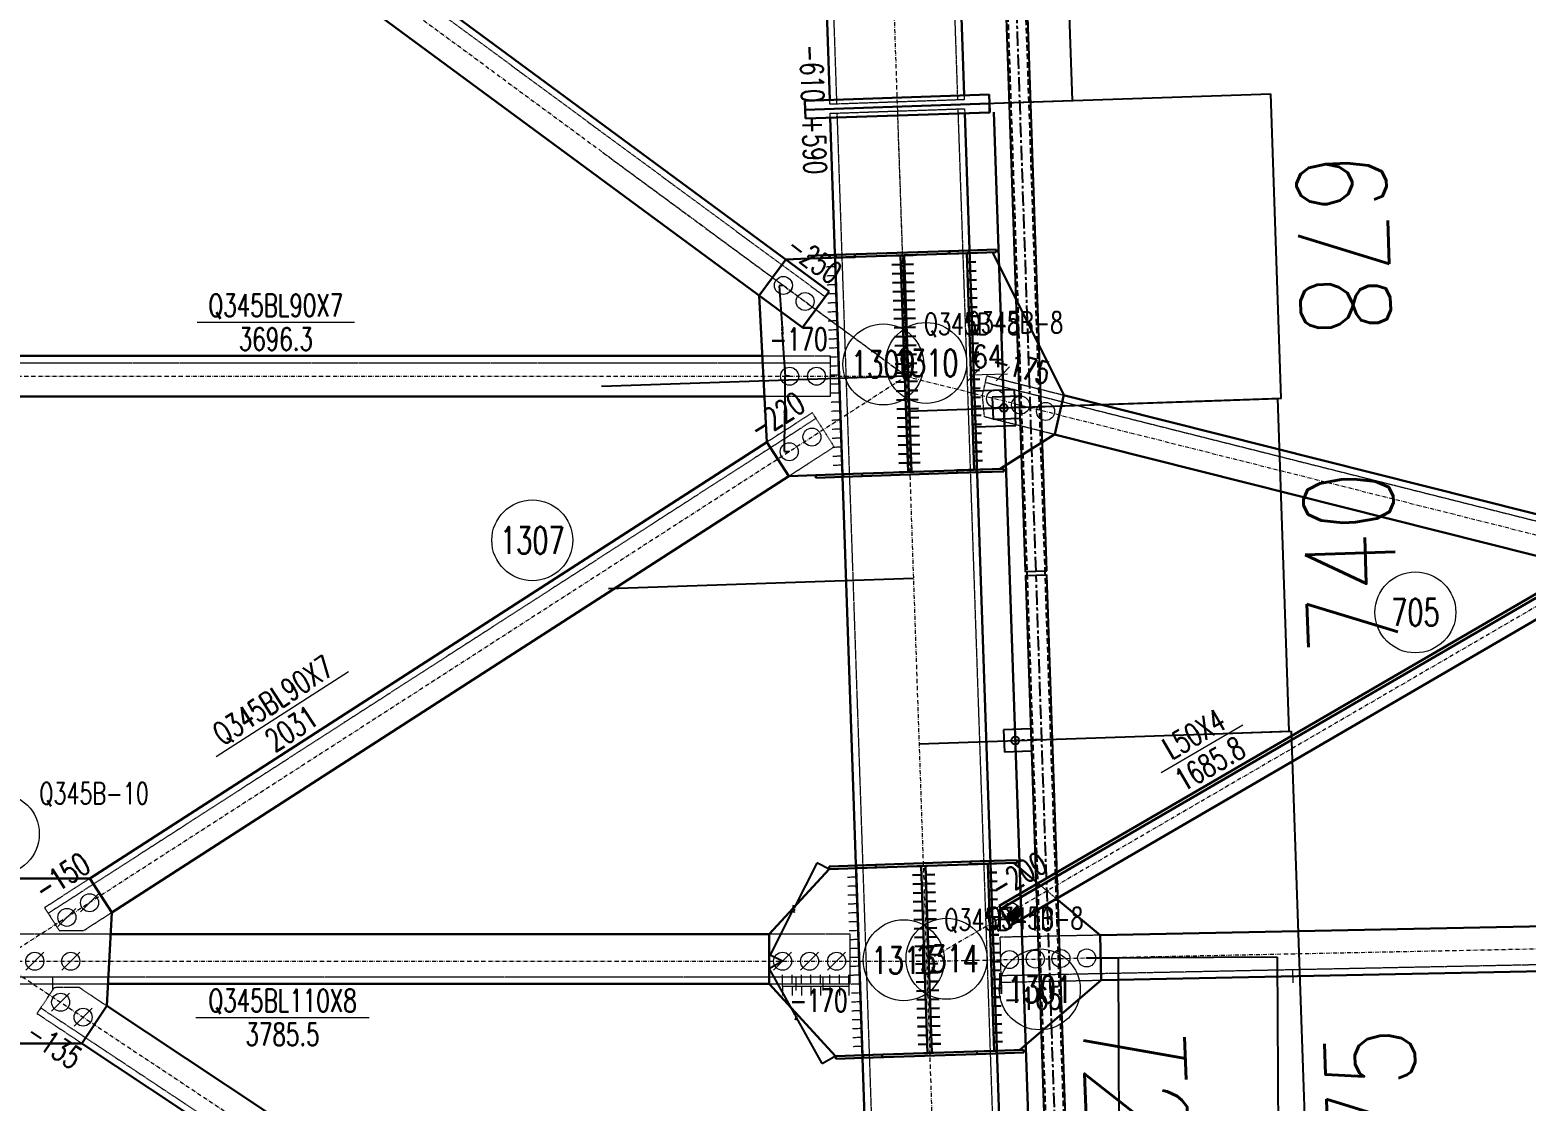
# Model space of a CAD drawing. Extents: x 200306 to 244369, y -126880 to -87343.
# Drawn here: x 229760 to 233086, y -98875 to -96493 of the extents above; entities that cross this region are included whole.
import ezdxf
from ezdxf.enums import TextEntityAlignment as Align

# ---------------------------------------------------------------- set-up
doc = ezdxf.new("R2010")
doc.units = 0
doc.header["$MEASUREMENT"] = 0
for name, pattern in [('CENTER', [50.8, 31.75, -6.35, 6.35, -6.35]), ('Dash', [2.75, 2, -0.75]), ('DashDot', [15.6, 9, -3, 0.6, -3]), ('DASHED', [19.05, 12.7, -6.35])]:
    doc.linetypes.add(name, pattern=pattern)
doc.layers.get('0').update_dxf_attribs({"linetype": 'CONTINUOUS', "lineweight": 25})
doc.layers.get('Defpoints').update_dxf_attribs({"linetype": 'CONTINUOUS'})
doc.styles.add('DimFont', font='simplex.shx', dxfattribs={"width": 0.8, "bigfont": 'gbhzfs.shx'})
doc.styles.add('HZ', font='txt.shx', dxfattribs={"width": 0.7, "oblique": 12, "bigfont": 'hztxt.shx'})
doc.styles.get("Standard").update_dxf_attribs({"font": 'simplex.shx', "width": 0.7, "height": 3, "bigfont": 'gbhzfs.shx'})
doc.dimstyles.new('DHDxfDimStyleOpen30', dxfattribs={"dimtxt": 2.5, "dimasz": 2.5, "dimexe": 1.25, "dimexo": 0.625, "dimtad": 2, "dimtxsty": 'DimFont', "dimblk": 'OPEN30', "dimblk1": 'OPEN30', "dimblk2": 'OPEN30', "dimcen": 2.5, "dimadec": 0, "dimazin": 0, "dimtfac": 1, "dimtmove": 0, "dimatfit": 3, "dimldrblk": 'OPEN30', "dimfxl": 0, "dimarcsym": 0})
doc.dimstyles.new('ISO-25$0', dxfattribs={"dimtxt": 2, "dimasz": 1.5, "dimexe": 1.25, "dimexo": 0.625, "dimtad": 1, "dimdsep": 46, "dimtxsty": 'Standard', "dimcen": 2.5, "dimclrd": 150, "dimclre": 2, "dimclrt": 6, "dimadec": 0, "dimazin": 0, "dimtfac": 1, "dimtmove": 0, "dimatfit": 0, "dimfxl": 0, "dimarcsym": 0})

# ---------------------------------------------------------------- blocks, each defined once
blk = doc.blocks.new('M20X45S')
at = {"color": 3, "linetype": 'Continuous', "lineweight": 13}
blk.add_circle((0, 0), 1, dxfattribs=at)
blk = doc.blocks.new('M20X55S')
at = {"color": 3, "linetype": 'Continuous', "lineweight": 13}
blk.add_line((-1, -1), (1, 1), dxfattribs=at)
blk.add_circle((0, 0), 1, dxfattribs=at)
blk = doc.blocks.new('M16X40S')
at = {"color": 3, "linetype": 'Continuous', "lineweight": 13}
blk.add_line((-0.707, -0.707), (0.707, 0.707), dxfattribs=at)
blk.add_circle((0, 0), 1, dxfattribs=at)
for radius in [0.9, 0.8, 0.7, 0.6, 0.5, 0.4, 0.3, 0.2, 0.1]:
    blk.add_arc((0, 0), radius, 225, 45, dxfattribs=at)
blk = doc.blocks.new('T6355 [365-1875-1875-1875-365]')
at = {"color": 4, "linetype": 'DASHED'}
for p, q in [((0, 0), (0, -6365)), ((41, -6365), (41, 0))]:
    blk.add_line(p, q, dxfattribs=at)
at = {"color": 1, "linetype": 'CENTER'}
for p, q in [((20.5, -6360), (20.5, -5)), ((20.5, -5995), (-38.5, -5995))]:
    blk.add_line(p, q, dxfattribs=at)
at = {"color": 4}
for p, q in [((-3.5, -5970), (-63.5, -5970)), ((-63.5, -5970), (-63.5, -6020)), ((-3.5, -6020), (-63.5, -6020))]:
    blk.add_line(p, q, dxfattribs=at)
blk.add_lwpolyline([(44.5, -6360), (44.5, -5), (-3.5, -5), (-3.5, -6360)], close=True, dxfattribs=at)
blk.add_circle((-38.5, -5995), 8.75, dxfattribs=at)
blk = doc.blocks.new('*D156')
at = {"color": 2, "linetype": 'Continuous', "lineweight": -2}
for p, q in [((231837.7, -96658.5), (232519.1, -96635.1)), ((231860.9, -97335.6), (232542.3, -97312.3))]:
    blk.add_line(p, q, dxfattribs=at)
at = {"color": 150, "linetype": 'Continuous', "lineweight": -2}
blk.add_line((232542.1, -97312.1), (232518.9, -96635.3), dxfattribs=at)
at = {"color": 150, "linetype": 'Continuous'}
for points in [[(232518.9, -96635.3), (232518.9, -96635.3), (232518.9, -96635.1)], [(232542.1, -97312.1), (232542.1, -97312.1), (232542.1, -97312.3)]]:
    blk.add_solid(points, dxfattribs=at)
at = {"layer": 'Defpoints', "color": 0, "linetype": 'Continuous'}
for p in [(232518.9, -96635.1), (231837.6, -96658.5), (231860.8, -97335.6)]:
    blk.add_point(p, dxfattribs=at)
at = {"color": 6, "linetype": 'Continuous', "insert": (232680.4, -96968.5), "char_height": 200, "attachment_point": 5, "rotation": 271.9641, "style": 'DimFont'}
blk.add_mtext('\\A1;678', dxfattribs=at)
blk = doc.blocks.new('_OBLIQUE')
at = {"color": 0, "linetype": 'ByBlock', "lineweight": -2}
blk.add_line((-0.5, -0.5), (0.5, 0.5), dxfattribs=at)
blk = doc.blocks.new('*D158')
at = {"color": 0, "linetype": 'Continuous', "lineweight": -2}
for p, q in [((231860.2, -97315.7), (231858.1, -97239.9)), ((231924.7, -97313.8), (231922.5, -97238.1))]:
    blk.add_line(p, q, dxfattribs=at)
at = {"color": 0, "linetype": 'Continuous', "lineweight": 0}
blk.add_line((231848.6, -97260.2), (231933.1, -97257.8), dxfattribs=at)
at = {"layer": 'Defpoints', "color": 0, "linetype": 'Continuous'}
for p in [(231923.1, -97258), (231860.8, -97335.6), (231925.3, -97333.8)]:
    blk.add_point(p, dxfattribs=at)
at = {"color": 0, "linetype": 'Continuous', "lineweight": 0, "xscale": 30, "yscale": 30, "zscale": 30}
for p, rotation in [((231858.6, -97259.9), 181.6596278034446), ((231923.1, -97258), 1.659627803444577)]:
    blk.add_blockref('_OBLIQUE', p, dxfattribs=dict(at, rotation=rotation))
at = {"color": 6, "linetype": 'Continuous', "insert": (231889.7, -97219), "char_height": 50, "attachment_point": 5, "rotation": 1.6596, "style": 'DimFont'}
blk.add_mtext('64', dxfattribs=at)
blk = doc.blocks.new('_OPEN30')
at = {"color": 0, "linetype": 'ByBlock', "lineweight": -2}
for p, q in [((-1, 0.27), (0, 0)), ((0, 0), (-1, -0.27)), ((0, 0), (-1, 0))]:
    blk.add_line(p, q, dxfattribs=at)
blk = doc.blocks.new('*D162')
at = {"color": 2, "linetype": 'Continuous', "lineweight": -2}
for p, q in [((231796.6, -95461.7), (232036.4, -95453.5)), ((231837.7, -96658.5), (232077.5, -96650.2))]:
    blk.add_line(p, q, dxfattribs=at)
at = {"color": 150, "linetype": 'Continuous', "lineweight": -2}
blk.add_line((232036.3, -95453.7), (232077.3, -96650.1), dxfattribs=at)
at = {"color": 150, "linetype": 'Continuous'}
for points in [[(232036.3, -95453.7), (232036.2, -95453.7), (232036.2, -95453.5)], [(232077.3, -96650.1), (232077.3, -96650.1), (232077.3, -96650.2)]]:
    blk.add_solid(points, dxfattribs=at)
at = {"layer": 'Defpoints', "color": 0, "linetype": 'Continuous'}
for p in [(231796.6, -95461.7), (231837.6, -96658.5), (232077.3, -96650.2)]:
    blk.add_point(p, dxfattribs=at)
at = {"color": 6, "linetype": 'Continuous', "insert": (232091.7, -96050.7), "char_height": 50, "attachment_point": 5, "rotation": 271.9641, "style": 'DimFont'}
blk.add_mtext('\\A1;1197', dxfattribs=at)
blk = doc.blocks.new('T2605 [365-1875-365]')
at = {"color": 2, "linetype": 'DASHED'}
for p, q in [((0, 0), (0, -2615)), ((41, -2615), (41, 0))]:
    blk.add_line(p, q, dxfattribs=at)
at = {"color": 1, "linetype": 'CENTER'}
blk.add_line((20.5, -2610), (20.5, -5), dxfattribs=at)
at = {"color": 2}
for p, q in [((-3.5, -345), (-63.5, -345)), ((-63.5, -345), (-63.5, -395)), ((-3.5, -395), (-63.5, -395)), ((-3.5, -2220), (-63.5, -2220)), ((-63.5, -2220), (-63.5, -2270)), ((-3.5, -2270), (-63.5, -2270))]:
    blk.add_line(p, q, dxfattribs=at)
at = {"color": 2, "linetype": 'CENTER'}
for p, q in [((20.5, -370), (-38.5, -370)), ((20.5, -2245), (-38.5, -2245))]:
    blk.add_line(p, q, dxfattribs=at)
at = {"color": 2}
blk.add_lwpolyline([(44.5, -2610), (44.5, -5), (-3.5, -5), (-3.5, -2610)], close=True, dxfattribs=at)
for centre in [(-38.5, -370), (-38.5, -2245)]:
    blk.add_circle(centre, 8.75, dxfattribs=at)
at = {"color": 2, "style": 'HZ', "oblique": 12, "width": 0.7}
blk.add_text('T2605', height=225, rotation=270, dxfattribs=at).set_placement((90.3, -987.5))
blk = doc.blocks.new('*D176')
at = {"color": 2, "linetype": 'Continuous', "lineweight": -2}
for p, q in [((231435, -97061.5), (231425.7, -97062.1)), ((231448.7, -97263.2), (231439.4, -97263.9))]:
    blk.add_line(p, q, dxfattribs=at)
at = {"color": 150, "linetype": 'Continuous', "lineweight": -2}
for p, q in [((231425.9, -97062.3), (231432.3, -97156)), ((231439.6, -97263.7), (231433.2, -97170))]:
    blk.add_line(p, q, dxfattribs=at)
at = {"color": 150, "linetype": 'Continuous'}
for points in [[(231426, -97062.3), (231425.9, -97062.3), (231425.9, -97062.1)], [(231439.6, -97263.7), (231439.6, -97263.7), (231439.6, -97263.9)]]:
    blk.add_solid(points, dxfattribs=at)
at = {"layer": 'Defpoints', "color": 0, "linetype": 'Continuous'}
for p in [(231435, -97061.5), (231439.6, -97263.9), (231448.7, -97263.2)]:
    blk.add_point(p, dxfattribs=at)
at = {"color": 6, "linetype": 'Continuous', "insert": (231432.8, -97163), "char_height": 3, "attachment_point": 5, "rotation": 271.9641}
blk.add_mtext('\\A1;202.1936', dxfattribs=at)
blk = doc.blocks.new('*D177')
at = {"color": 150, "linetype": 'Continuous', "lineweight": -2}
for p, q in [((231438.3, -97263.4), (231438, -97340.1)), ((231437.7, -97431), (231438, -97354.3))]:
    blk.add_line(p, q, dxfattribs=at)
at = {"color": 2, "linetype": 'Continuous', "lineweight": -2}
for p, q in [((231448.7, -97263.2), (231438.1, -97263.2)), ((231448.1, -97431.2), (231437.6, -97431.1))]:
    blk.add_line(p, q, dxfattribs=at)
at = {"color": 150, "linetype": 'Continuous'}
for points in [[(231438.3, -97263.4), (231438.2, -97263.4), (231438.3, -97263.2)], [(231437.8, -97431), (231437.7, -97431), (231437.7, -97431.1)]]:
    blk.add_solid(points, dxfattribs=at)
at = {"layer": 'Defpoints', "color": 0, "linetype": 'Continuous'}
for p in [(231448.7, -97263.2), (231437.7, -97431.1), (231448.2, -97431.2)]:
    blk.add_point(p, dxfattribs=at)
at = {"color": 6, "linetype": 'Continuous', "insert": (231438, -97347.2), "char_height": 3, "attachment_point": 5, "rotation": 271.9641}
blk.add_mtext('\\A1;167.9420', dxfattribs=at)
blk = doc.blocks.new('*D178')
at = {"color": 150, "linetype": 'Continuous', "lineweight": -2}
for p, q in [((231509.5, -98345.8), (231459.3, -98445)), ((231406.3, -98550.1), (231456.4, -98450.9))]:
    blk.add_line(p, q, dxfattribs=at)
at = {"color": 2, "linetype": 'Continuous', "lineweight": -2}
for p, q in [((231536.6, -98359.3), (231509.4, -98345.5)), ((231433.3, -98564), (231406, -98550.2))]:
    blk.add_line(p, q, dxfattribs=at)
at = {"color": 150, "linetype": 'Continuous'}
for points in [[(231509.5, -98345.8), (231509.4, -98345.8), (231509.5, -98345.6)], [(231406.3, -98550.1), (231406.2, -98550.1), (231406.2, -98550.3)]]:
    blk.add_solid(points, dxfattribs=at)
at = {"layer": 'Defpoints', "color": 0, "linetype": 'Continuous'}
for p in [(231509.5, -98345.6), (231536.7, -98359.3), (231433.3, -98564)]:
    blk.add_point(p, dxfattribs=at)
at = {"color": 6, "linetype": 'Continuous', "insert": (231457.9, -98448), "char_height": 3, "attachment_point": 5, "rotation": 271.9641}
blk.add_mtext('\\A1;229.2747', dxfattribs=at)
blk = doc.blocks.new('*D179')
at = {"color": 2, "linetype": 'Continuous', "lineweight": -2}
for p, q in [((231433.3, -98564), (231403.5, -98580.6)), ((231550.9, -98775.2), (231521.1, -98791.8))]:
    blk.add_line(p, q, dxfattribs=at)
at = {"color": 150, "linetype": 'Continuous', "lineweight": -2}
for p, q in [((231403.8, -98580.7), (231460.8, -98683.1)), ((231521.2, -98791.6), (231464.2, -98689.2))]:
    blk.add_line(p, q, dxfattribs=at)
at = {"color": 150, "linetype": 'Continuous'}
for points in [[(231403.8, -98580.7), (231403.7, -98580.7), (231403.7, -98580.5)], [(231521.2, -98791.6), (231521.2, -98791.6), (231521.3, -98791.7)]]:
    blk.add_solid(points, dxfattribs=at)
at = {"layer": 'Defpoints', "color": 0, "linetype": 'Continuous'}
for p in [(231433.3, -98564), (231521.3, -98791.7), (231551, -98775.2)]:
    blk.add_point(p, dxfattribs=at)
at = {"color": 6, "linetype": 'Continuous', "insert": (231462.5, -98686.1), "char_height": 3, "attachment_point": 5, "rotation": 271.9641}
blk.add_mtext('\\A1;241.7473', dxfattribs=at)
blk = doc.blocks.new('*D205')
at = {"color": 2, "linetype": 'Continuous', "lineweight": -2}
for p, q in [((232387.9, -97317.9), (232533.8, -97312.9)), ((232413.2, -98057.5), (232559.1, -98052.5))]:
    blk.add_line(p, q, dxfattribs=at)
at = {"color": 150, "linetype": 'Continuous', "lineweight": -2}
blk.add_line((232533.6, -97313.1), (232558.9, -98052.3), dxfattribs=at)
at = {"color": 150, "linetype": 'Continuous'}
for points in [[(232533.6, -97313.1), (232533.6, -97313.1), (232533.6, -97312.9)], [(232558.9, -98052.3), (232559, -98052.3), (232558.9, -98052.5)]]:
    blk.add_solid(points, dxfattribs=at)
at = {"layer": 'Defpoints', "color": 0, "linetype": 'Continuous'}
for p in [(232387.8, -97317.9), (232413.2, -98057.5), (232558.9, -98052.5)]:
    blk.add_point(p, dxfattribs=at)
at = {"color": 6, "linetype": 'Continuous', "insert": (232696.2, -97677.6), "char_height": 200, "attachment_point": 5, "rotation": 91.9641, "style": 'DimFont'}
blk.add_mtext('\\A1;740', dxfattribs=at)
blk = doc.blocks.new('*D207')
at = {"color": 2, "linetype": 'Continuous', "lineweight": -2}
for p, q in [((232413.2, -98057.5), (232564.4, -98052.3)), ((232477.5, -99931.4), (232628.7, -99926.2))]:
    blk.add_line(p, q, dxfattribs=at)
at = {"color": 150, "linetype": 'Continuous', "lineweight": -2}
blk.add_line((232564.2, -98052.5), (232628.5, -99926), dxfattribs=at)
at = {"color": 150, "linetype": 'Continuous'}
for points in [[(232564.2, -98052.5), (232564.3, -98052.5), (232564.2, -98052.3)], [(232628.5, -99926), (232628.5, -99926), (232628.5, -99926.2)]]:
    blk.add_solid(points, dxfattribs=at)
at = {"layer": 'Defpoints', "color": 0, "linetype": 'Continuous'}
for p in [(232413.2, -98057.5), (232477.4, -99931.4), (232628.5, -99926.2)]:
    blk.add_point(p, dxfattribs=at)
at = {"color": 6, "linetype": 'Continuous', "insert": (232746.3, -98984.1), "char_height": 200, "attachment_point": 5, "rotation": 91.9641, "style": 'DimFont'}
blk.add_mtext('\\A1;1875', dxfattribs=at)
blk = doc.blocks.new('*D215')
at = {"color": 2, "linetype": 'Continuous', "lineweight": -2}
for p, q in [((232109.4, -98556.7), (232533.3, -98554.5)), ((232130.6, -102566.4), (232554.5, -102564.1))]:
    blk.add_line(p, q, dxfattribs=at)
at = {"color": 150, "linetype": 'Continuous', "lineweight": -2}
for p, q in [((232533.1, -98554.7), (232543.7, -100557.7)), ((232554.4, -102563.9), (232543.8, -100560.9))]:
    blk.add_line(p, q, dxfattribs=at)
at = {"color": 150, "linetype": 'Continuous'}
for points in [[(232533.2, -98554.7), (232533.1, -98554.7), (232533.1, -98554.5)], [(232554.4, -102563.9), (232554.3, -102563.9), (232554.4, -102564.1)]]:
    blk.add_solid(points, dxfattribs=at)
at = {"layer": 'Defpoints', "color": 0, "linetype": 'Continuous'}
for p in [(232109.3, -98556.7), (232130.6, -102566.4), (232554.4, -102564.1)]:
    blk.add_point(p, dxfattribs=at)
at = {"color": 6, "linetype": 'Continuous', "insert": (232543.7, -100559.3), "char_height": 3, "attachment_point": 5}
blk.add_mtext('\\A1;4009.6728', dxfattribs=at)
blk = doc.blocks.new('*D218')
at = {"color": 2, "linetype": 'Continuous', "lineweight": -2}
for p, q in [((232109.4, -98556.7), (232179.3, -98556.4)), ((232130.6, -102566.4), (232200.5, -102566))]:
    blk.add_line(p, q, dxfattribs=at)
at = {"color": 150, "linetype": 'Continuous', "lineweight": -2}
for p, q in [((232179.1, -98556.5), (232189.7, -100552.9)), ((232200.4, -102565.8), (232189.8, -100569.5))]:
    blk.add_line(p, q, dxfattribs=at)
at = {"color": 150, "linetype": 'Continuous'}
for points in [[(232179.2, -98556.5), (232179.1, -98556.5), (232179.1, -98556.4)], [(232200.4, -102565.8), (232200.3, -102565.8), (232200.4, -102566)]]:
    blk.add_solid(points, dxfattribs=at)
at = {"layer": 'Defpoints', "color": 0, "linetype": 'Continuous'}
for p in [(232109.3, -98556.7), (232179.1, -98556.4), (232130.6, -102566.4)]:
    blk.add_point(p, dxfattribs=at)
at = {"color": 6, "linetype": 'Continuous', "insert": (232189.7, -100561.2), "char_height": 3, "attachment_point": 5, "rotation": 271.9641}
blk.add_mtext('\\A1;4009.6728', dxfattribs=at)

msp = doc.modelspace()

# ---------------------------------------------------------------- linework, layer by layer
at = {"color": 1, "linetype": 'Dash', "lineweight": 20}
for p, q in [((231310.48374, -89574.00867), (231553.42572, -96658.19907)), ((231579.3257, -89564.78912), (231822.26769, -96648.97953)), ((227981.92032, -94472.78012), (231528.27858, -97086.72649)), ((231836.91614, -96638.4713), (231837.25887, -96648.46543)), ((231538.43454, -96658.71317), (231538.0918, -96648.71905)), ((231837.25887, -96648.46543), (231538.43454, -96658.71317)), ((231539.09052, -96678.70337), (231837.91486, -96668.45563)), ((231539.12, -96678.70142), (231837.94434, -96668.45368)), ((231822.92367, -96668.96973), (232024.73321, -102553.73767)), ((231837.91486, -96668.45563), (231838.25759, -96678.44975)), ((231837.94434, -96668.45368), (231838.28707, -96678.4478)), ((231539.43326, -96688.6975), (231539.09052, -96678.70337)), ((231539.46274, -96688.69555), (231539.12, -96678.70142)), ((231554.08171, -96678.18927), (231755.73316, -102558.34744)), ((231490.6673, -97001.73666), (231550.09859, -96999.69856)), ((231550.09859, -96999.69856), (231530.11034, -97000.38402)), ((231843.11696, -96989.64992), (231900.26566, -96987.69009)), ((231847.73661, -96989.49149), (231843.11696, -96989.64992)), ((231550.78655, -97019.75948), (231530.7983, -97020.44495)), ((231551.47451, -97039.8204), (231531.48626, -97040.50587)), ((231552.16247, -97059.88133), (231532.17422, -97060.56679)), ((231552.85043, -97079.94225), (231532.86218, -97080.62772)), ((231553.53839, -97100.00317), (231533.55014, -97100.68864)), ((231554.22635, -97120.0641), (231534.2381, -97120.74957)), ((231554.91431, -97140.12502), (231534.92606, -97140.81049)), ((231555.60227, -97160.18595), (231535.61402, -97160.87141)), ((231556.29023, -97180.24687), (231536.30198, -97180.93234)), ((231556.97819, -97200.30779), (231536.98994, -97200.99326)), ((227842.44949, -97233.23287), (231538.72399, -97233.23287)), ((231388.3835, -97218.23287), (231538.72399, -97218.23287)), ((231557.66615, -97220.36872), (231537.6779, -97221.05419)), ((231538.72399, -97218.23287), (231538.72399, -97308.23287)), ((231558.35411, -97240.42964), (231538.36586, -97241.11511)), ((231559.04207, -97260.49057), (231539.05382, -97261.17603)), ((231877.69855, -97306.14603), (231887.59807, -97262.24842)), ((231887.59807, -97262.24842), (232058.2101, -97305.19132)), ((231559.73003, -97280.55149), (231539.74178, -97281.23696)), ((231560.41799, -97300.61241), (231540.42974, -97301.29788)), ((231882.34532, -97353.70492), (231877.69855, -97306.14603)), ((231884.29823, -97276.88096), (236414.9351, -98417.23829)), ((231538.72399, -97308.23287), (231393.18412, -97308.23287)), ((231561.10595, -97320.67334), (231541.1177, -97321.3588)), ((231507.58237, -97357.20003), (229800.41343, -98457.51902)), ((231499.4561, -97344.59196), (231398.59119, -97409.60226)), ((231548.21375, -97420.24043), (231499.4561, -97344.59196)), ((231561.79391, -97340.73426), (231541.80566, -97341.41973)), ((231562.48187, -97360.79518), (231542.49362, -97361.48065)), ((232037.59177, -97392.78031), (231882.34532, -97353.70492)), ((231563.16983, -97380.85611), (231543.18158, -97381.54158)), ((231563.85779, -97400.91703), (231543.86954, -97401.6025)), ((231447.34906, -97485.25059), (231548.21375, -97420.24043)), ((231564.54575, -97420.97796), (231544.5575, -97421.66342)), ((231565.23371, -97441.03888), (231545.24546, -97441.72435)), ((231565.92167, -97461.0998), (231545.93342, -97461.78527)), ((231916.77671, -97469.15226), (231859.628, -97471.11209)), ((231859.628, -97471.11209), (231864.24765, -97470.95367)), ((231566.60963, -97481.16073), (231507.17835, -97483.19884)), ((231566.60963, -97481.16073), (231546.62138, -97481.8462)), ((231537.22379, -98359.32405), (231596.65507, -98357.28594)), ((231596.65507, -98357.28594), (231576.66682, -98357.97141)), ((231889.67113, -98347.23738), (231946.81882, -98345.27758)), ((231894.29309, -98347.07888), (231889.67113, -98347.23738)), ((229893.15118, -98379.90121), (229792.28716, -98444.91094)), ((231597.33418, -98377.0888), (231577.34593, -98377.77427)), ((231598.01329, -98396.89167), (231578.02504, -98397.57713)), ((232001.13368, -98390.65052), (232041.92438, -98424.7258)), ((231598.6924, -98416.69453), (231578.70415, -98417.38)), ((231599.37151, -98436.49739), (231579.38326, -98437.18286)), ((229792.28716, -98444.91094), (229824.79226, -98495.34326)), ((229879.7096, -98495.63886), (229941.90899, -98455.54958)), ((231600.05062, -98456.30025), (231580.06237, -98456.98572)), ((229939.2916, -98503.99798), (229441.88188, -98503.99798)), ((229824.79226, -98495.34326), (229879.7096, -98495.63886)), ((231583.33184, -98503.99798), (231403.33184, -98503.99798)), ((231600.72973, -98476.10312), (231580.74148, -98476.78859)), ((231601.40884, -98495.90598), (231581.42059, -98496.59145)), ((231583.33184, -98613.99798), (231583.33184, -98503.99798)), ((231918.39412, -98595.64743), (236925.25272, -98493.26893)), ((231602.08795, -98515.70884), (231582.0997, -98516.39431)), ((231602.76706, -98535.51171), (231582.77881, -98536.19717)), ((232139.31155, -98506.11249), (231916.54513, -98510.66754)), ((231916.54513, -98510.66754), (231918.72041, -98610.64388)), ((231603.44617, -98555.31457), (231583.45792, -98556.00004)), ((227797.84164, -98598.99798), (231583.33184, -98598.99798)), ((231433.33184, -98613.99798), (231433.33184, -98594.00974)), ((231454.366, -98613.99798), (231454.366, -98594.00974)), ((231475.40017, -98613.99798), (231475.40017, -98594.00974)), ((231496.43434, -98613.99798), (231496.43434, -98594.00974)), ((231517.4685, -98613.99798), (231517.4685, -98594.00974)), ((231538.50267, -98613.99798), (231538.50267, -98594.00974)), ((231559.53683, -98613.99798), (231559.53683, -98594.00974)), ((231580.571, -98613.99798), (231580.571, -98594.00974)), ((231604.12528, -98575.11743), (231584.13703, -98575.8029)), ((231604.80439, -98594.92029), (231584.81614, -98595.60576)), ((231916.26879, -98610.40165), (231916.07817, -98590.41433)), ((231920.10965, -98610.62033), (231919.91902, -98590.63301)), ((229447.82456, -98613.99798), (229933.34892, -98613.99798)), ((229813.55653, -98622.81734), (229775.4028, -98680.30902)), ((229869.02585, -98622.42355), (229813.55653, -98622.81734)), ((229930.68308, -98663.34167), (229869.02585, -98622.42355)), ((231403.33184, -98613.99798), (231583.33184, -98613.99798)), ((231433.33184, -98619.99445), (231433.33184, -98613.99798)), ((231433.33184, -98613.99798), (231580.571, -98613.99798)), ((231433.33184, -98619.99445), (231433.33184, -98639.98268)), ((231580.571, -98619.99445), (231433.33184, -98619.99445)), ((231454.366, -98619.99445), (231454.366, -98639.98268)), ((231475.40017, -98619.99445), (231475.40017, -98639.98268)), ((231496.43434, -98619.99445), (231496.43434, -98639.98268)), ((231517.4685, -98619.99445), (231517.4685, -98639.98268)), ((231538.50267, -98619.99445), (231538.50267, -98639.98268)), ((231559.53683, -98619.99445), (231559.53683, -98639.98268)), ((231580.571, -98613.99798), (231580.571, -98619.99445)), ((231580.571, -98619.99445), (231580.571, -98639.98268)), ((231605.4835, -98614.72316), (231585.49525, -98615.40863)), ((231606.16261, -98634.52602), (231586.17436, -98635.21149)), ((231916.26879, -98610.40165), (231916.32598, -98616.39785)), ((231920.10965, -98610.62033), (231916.26879, -98610.40165)), ((231916.32598, -98616.39785), (231916.5166, -98636.38517)), ((231916.32598, -98616.39785), (231920.16683, -98616.61653)), ((231918.72041, -98610.64388), (232141.44165, -98606.08975)), ((231920.16683, -98616.61653), (231920.10965, -98610.62033)), ((231920.16683, -98616.61653), (231920.35745, -98636.60385)), ((229783.69709, -98667.81083), (231577.89447, -99858.50959)), ((231606.84172, -98654.32888), (231586.85347, -98655.01435)), ((229775.4028, -98680.30902), (229875.3875, -98746.66273)), ((231607.52083, -98674.13175), (231587.53258, -98674.81721)), ((231608.19994, -98693.93461), (231588.21169, -98694.62008)), ((231608.87905, -98713.73747), (231588.8908, -98714.42294)), ((231609.55816, -98733.54034), (231589.56991, -98734.2258)), ((231610.23727, -98753.3432), (231590.24902, -98754.02867)), ((231961.08013, -98761.13771), (231903.93244, -98763.0975)), ((231903.93244, -98763.0975), (231908.5544, -98762.939)), ((231610.91638, -98773.14606), (231551.4851, -98775.18417)), ((231610.91638, -98773.14606), (231590.92813, -98773.83153))]:
    msp.add_line(p, q, dxfattribs=at)
at = {"color": 2, "linetype": 'DashDot', "lineweight": 15}
for p, q in [((231444.90472, -89569.39889), (231708.75348, -97263.23092)), ((227771.98731, -94361.52307), (231708.75348, -97263.23092)), ((231688.50269, -96673.5795), (231890.58674, -102566.35215)), ((231032.55361, -96764.84185), (231708.72399, -97263.23287)), ((227672.44949, -97263.23287), (231708.72399, -97263.23287)), ((231708.75348, -97263.23092), (229690.58515, -98563.99786)), ((231707.99167, -97263.43095), (236708.95902, -98522.17006)), ((233410.00718, -97600.4875), (231753.73411, -98563.37245)), ((231752.66725, -98564.02887), (236954.4851, -98457.66391)), ((227627.84164, -98563.99798), (231753.33184, -98563.99798)), ((229690.56669, -98563.99982), (231801.38498, -99964.82046))]:
    msp.add_line(p, q, dxfattribs=at)
at = {"color": 7, "linetype": 'Continuous', "lineweight": 30}
for p, q in [((231695.68882, -96994.70575), (231675.70059, -96995.39122)), ((231703.68412, -96994.43156), (231723.67235, -96993.7461)), ((231843.11696, -96989.64992), (231862.16653, -96988.99664)), ((231696.37678, -97014.76667), (231676.38855, -97015.45214)), ((231697.06474, -97034.8276), (231677.07651, -97035.51307)), ((231704.37208, -97014.49249), (231724.36031, -97013.80702)), ((231705.06004, -97034.55341), (231725.04827, -97033.86794)), ((231843.80492, -97009.71084), (231862.85449, -97009.05756)), ((231844.49288, -97029.77176), (231863.54245, -97029.11849)), ((231697.7527, -97054.88852), (231677.76447, -97055.57399)), ((231705.748, -97054.61433), (231725.73623, -97053.92887)), ((231845.18084, -97049.83269), (231864.23041, -97049.17941)), ((231845.8688, -97069.89361), (231864.91837, -97069.24034)), ((231698.44066, -97074.94945), (231678.45243, -97075.63491)), ((231699.12862, -97095.01037), (231679.14039, -97095.69584)), ((231706.43596, -97074.67526), (231726.42419, -97073.98979)), ((231707.12392, -97094.73618), (231727.11215, -97094.05072)), ((231846.55676, -97089.95454), (231865.60633, -97089.30126)), ((231699.81658, -97115.07129), (231679.82835, -97115.75676)), ((231700.50454, -97135.13222), (231680.51631, -97135.81768)), ((231707.81188, -97114.79711), (231727.80011, -97114.11164)), ((231708.49984, -97134.85803), (231728.48807, -97134.17256)), ((231847.24472, -97110.01546), (231866.29429, -97109.36218)), ((231847.93268, -97130.07638), (231866.98225, -97129.42311)), ((231701.1925, -97155.19314), (231681.20427, -97155.87861)), ((231709.1878, -97154.91895), (231729.17603, -97154.23349)), ((231848.62064, -97150.13731), (231867.67021, -97149.48403)), ((231849.3086, -97170.19823), (231868.35817, -97169.54495)), ((231701.88046, -97175.25406), (231681.89223, -97175.93953)), ((231702.56842, -97195.31499), (231682.58019, -97196.00046)), ((231709.87576, -97174.97988), (231729.86399, -97174.29441)), ((231710.56372, -97195.0408), (231730.55195, -97194.35533)), ((231849.99656, -97190.25916), (231869.04613, -97189.60588)), ((231703.25638, -97215.37591), (231683.26815, -97216.06138)), ((231703.94434, -97235.43684), (231683.95611, -97236.1223)), ((231711.25168, -97215.10173), (231731.23991, -97214.41626)), ((231711.93964, -97235.16265), (231731.92787, -97234.47718)), ((231850.68452, -97210.32008), (231869.73409, -97209.6668)), ((231851.37248, -97230.381), (231870.42205, -97229.72773)), ((231704.6323, -97255.49776), (231684.64407, -97256.18323)), ((231712.6276, -97255.22357), (231732.61583, -97254.53811)), ((231852.06044, -97250.44193), (231871.11001, -97249.78865)), ((231852.7484, -97270.50285), (231871.79797, -97269.84957)), ((231705.32026, -97275.55868), (231685.33203, -97276.24415)), ((231706.00822, -97295.61961), (231686.01999, -97296.30508)), ((231713.31556, -97275.2845), (231733.30379, -97274.59903)), ((231714.00352, -97295.34542), (231733.99176, -97294.65995)), ((231853.43636, -97290.56377), (231872.48593, -97289.9105)), ((231706.69618, -97315.68053), (231686.70795, -97316.366)), ((231707.38414, -97335.74146), (231687.39591, -97336.42692)), ((231714.69148, -97315.40634), (231734.67972, -97314.72088)), ((231715.37944, -97335.46727), (231735.36768, -97334.7818)), ((231854.12432, -97310.6247), (231873.17389, -97309.97142)), ((231854.81228, -97330.68562), (231873.86185, -97330.03235)), ((231708.0721, -97355.80238), (231688.08387, -97356.48785)), ((231716.0674, -97355.52819), (231736.05564, -97354.84273)), ((231855.50024, -97350.74655), (231874.54981, -97350.09327)), ((231856.1882, -97370.80747), (231875.23777, -97370.15419)), ((231708.76007, -97375.8633), (231688.77183, -97376.54877)), ((231709.44803, -97395.92423), (231689.45979, -97396.60969)), ((231716.75536, -97375.58912), (231736.7436, -97374.90365)), ((231717.44332, -97395.65004), (231737.43156, -97394.96457)), ((231856.87616, -97390.86839), (231875.92573, -97390.21512)), ((231710.13599, -97415.98515), (231690.14775, -97416.67062)), ((231710.82395, -97436.04607), (231690.83571, -97436.73154)), ((231718.13128, -97415.71096), (231738.11952, -97415.0255)), ((231718.81924, -97435.77189), (231738.80748, -97435.08642)), ((231857.56412, -97410.92932), (231876.61369, -97410.27604)), ((231858.25208, -97430.99024), (231877.30165, -97430.33696)), ((231711.51191, -97456.107), (231691.52367, -97456.79247)), ((231719.5072, -97455.83281), (231739.49544, -97455.14734)), ((231858.94004, -97451.05117), (231877.98961, -97450.39789)), ((231859.628, -97471.11209), (231878.67757, -97470.45881)), ((231712.19987, -97476.16792), (231692.21163, -97476.85339)), ((231720.19516, -97475.89374), (231740.1834, -97475.20827)), ((233376.12172, -97600.5387), (231918.68867, -98447.82673)), ((231741.24589, -98352.32741), (231721.25765, -98353.01288)), ((231751.24001, -98351.98467), (231771.22825, -98351.29921)), ((231889.67113, -98347.23738), (231908.72036, -98346.58412)), ((231890.35024, -98367.04024), (231909.39947, -98366.38698)), ((231741.925, -98372.13027), (231721.93677, -98372.81574)), ((231742.60411, -98391.93313), (231722.61588, -98392.6186)), ((231751.91912, -98371.78754), (231771.90736, -98371.10207)), ((231752.59823, -98391.5904), (231772.58647, -98390.90493)), ((231891.02935, -98386.84311), (231910.07858, -98386.18984)), ((231743.28322, -98411.736), (231723.29499, -98412.42146)), ((231743.96233, -98431.53886), (231723.9741, -98432.22433)), ((231753.27734, -98411.39326), (231773.26558, -98410.7078)), ((231753.95645, -98431.19613), (231773.94469, -98430.51066)), ((231891.70846, -98406.64597), (231910.75769, -98405.9927)), ((231892.38757, -98426.44883), (231911.4368, -98425.79557)), ((231744.64144, -98451.34172), (231724.65321, -98452.02719)), ((231754.63556, -98450.99899), (231774.6238, -98450.31352)), ((231755.31467, -98470.80185), (231775.30291, -98470.11638)), ((231893.06668, -98446.2517), (231912.11591, -98445.59843)), ((231893.74579, -98466.05456), (231912.79502, -98465.40129)), ((231745.32055, -98471.14459), (231725.33232, -98471.83005)), ((231745.99966, -98490.94745), (231726.01143, -98491.63292)), ((231755.99378, -98490.60471), (231775.98202, -98489.91925)), ((231894.4249, -98485.85742), (231913.47413, -98485.20416)), ((231746.67877, -98510.75031), (231726.69054, -98511.43578)), ((231747.35788, -98530.55317), (231727.36965, -98531.23864)), ((231756.67289, -98510.40758), (231776.66113, -98509.72211)), ((231757.352, -98530.21044), (231777.34024, -98529.52497)), ((231895.10401, -98505.66028), (231914.15324, -98505.00702)), ((231895.78312, -98525.46315), (231914.83235, -98524.80988)), ((231748.03699, -98550.35604), (231728.04876, -98551.0415)), ((231748.7161, -98570.1589), (231728.72787, -98570.84437)), ((231758.03111, -98550.0133), (231778.01935, -98549.32784)), ((231758.71022, -98569.81617), (231778.69846, -98569.1307)), ((231896.46223, -98545.26601), (231915.51146, -98544.61274)), ((231897.14134, -98565.06887), (231916.19057, -98564.41561)), ((231749.39521, -98589.96176), (231729.40698, -98590.64723)), ((231759.38933, -98589.61903), (231779.37757, -98588.93356)), ((231897.82045, -98584.87174), (231916.86968, -98584.21847)), ((231750.07433, -98609.76463), (231730.08609, -98610.45009)), ((231750.75344, -98629.56749), (231730.7652, -98630.25296)), ((231760.06844, -98609.42189), (231780.05668, -98608.73643)), ((231760.74755, -98629.22476), (231780.73579, -98628.53929)), ((231898.49956, -98604.6746), (231917.54879, -98604.02133)), ((231899.17867, -98624.47746), (231918.2279, -98623.8242)), ((231751.43255, -98649.37035), (231731.44431, -98650.05582)), ((231752.11166, -98669.17322), (231732.12342, -98669.85868)), ((231761.42666, -98649.02762), (231781.4149, -98648.34215)), ((231762.10577, -98668.83048), (231782.09401, -98668.14501)), ((231899.85778, -98644.28033), (231918.90701, -98643.62706)), ((231900.53689, -98664.08319), (231919.58612, -98663.42992)), ((231752.79077, -98688.97608), (231732.80253, -98689.66155)), ((231762.78488, -98688.63334), (231782.77312, -98687.94788)), ((231901.216, -98683.88605), (231920.26523, -98683.23279)), ((231901.89511, -98703.68891), (231920.94434, -98703.03565)), ((231753.46988, -98708.77894), (231733.48164, -98709.46441)), ((231754.14899, -98728.5818), (231734.16075, -98729.26727)), ((231763.46399, -98708.43621), (231783.45223, -98707.75074)), ((231764.14311, -98728.23907), (231784.13134, -98727.5536)), ((231902.57422, -98723.49178), (231921.62345, -98722.83851)), ((231754.8281, -98748.38467), (231734.83986, -98749.07013)), ((231755.50721, -98768.18753), (231735.51897, -98768.873)), ((231764.82222, -98748.04193), (231784.81045, -98747.35647)), ((231765.50133, -98767.8448), (231785.48956, -98767.15933)), ((231903.25333, -98743.29464), (231922.30256, -98742.64137)), ((231903.93244, -98763.0975), (231922.98167, -98762.44424))]:
    msp.add_line(p, q, dxfattribs=at)
at = {"color": 7, "linetype": 'Continuous', "lineweight": 13}
for p, q in [((230131.63249, -97143.23287), (230481.63249, -97143.23287)), ((230467.8064, -97920.29109), (230173.61779, -98109.90402)), ((232456.46074, -98039.2594), (232274.91115, -98144.80441)), ((230129.00177, -98688.99798), (230514.00177, -98688.99798))]:
    msp.add_line(p, q, dxfattribs=at)
at = {"color": 3, "linetype": 'Continuous'}
for p, q in [((231708.75348, -97263.23092), (231030.48912, -97286.49101)), ((231926.66351, -97373.75067), (231923.92164, -97293.79767)), ((231951.64882, -97372.89383), (231948.90695, -97292.94083)), ((231711.4183, -97341.10868), (232387.80205, -97317.91308)), ((231724.1765, -97712.96654), (231045.91215, -97736.22663)), ((231736.78061, -98080.67392), (232413.16436, -98057.47833))]:
    msp.add_line(p, q, dxfattribs=at)
at = {"color": 7, "linetype": 'Continuous', "lineweight": 30}
for points in [[(231538.0918, -96648.71905), (231295.83529, -89584.51689)], [(231594.65962, -89574.26915), (231836.91614, -96638.4713)], [(229774.8874, -95775.70424), (231537.17842, -97074.65202)], [(231477.84616, -97155.1485), (229690.61622, -95837.81876)], [(231892.38353, -96636.56913), (231482.62441, -96650.62122)], [(231893.069, -96656.55738), (231892.38353, -96636.56913)], [(231482.62441, -96650.62122), (231483.30988, -96670.60947)], [(231893.03952, -96656.55933), (231483.2804, -96670.61142)], [(231483.2804, -96670.61142), (231483.96586, -96690.59967)], [(231483.30988, -96670.60947), (231893.069, -96656.55738)], [(231893.069, -96656.55738), (231483.30988, -96670.60947)], [(231483.30988, -96670.60947), (231483.99535, -96690.59772)], [(231893.72499, -96676.54758), (231893.03952, -96656.55933)], [(231893.75447, -96676.54563), (231893.069, -96656.55738)], [(231483.96586, -96690.59967), (231893.72499, -96676.54758)], [(231483.99535, -96690.59772), (231893.75447, -96676.54563)], [(231740.45048, -102550.36156), (231539.43326, -96688.6975)], [(231838.25759, -96678.44975), (232039.62625, -102550.36156)], [(231381.22091, -97083.95173), (231440.55317, -97003.45526)], [(231440.55317, -97003.45526), (231490.6673, -97001.73666)], [(231593.65476, -96992.20133), (231490.46166, -96995.74019)], [(231490.46166, -96995.74019), (231490.6673, -97001.73666)], [(231490.6673, -97001.73666), (231593.8604, -96998.19781)], [(231550.09859, -96999.69856), (231566.60963, -97481.16073)], [(231551.42749, -96993.64946), (231847.53097, -96983.49502)], [(231551.63313, -96999.64593), (231551.42749, -96993.64946)], [(231843.11696, -96989.64992), (231551.63313, -96999.64593)], [(231593.8604, -96998.19781), (231593.65476, -96992.20133)], [(231703.68412, -96994.43156), (231695.68882, -96994.70575)], [(231695.68882, -96994.70575), (231712.19987, -97476.16792)], [(231720.19516, -97475.89374), (231703.68412, -96994.43156)], [(231804.26888, -96984.97863), (231908.24094, -96981.41306)], [(231804.47452, -96990.9751), (231804.26888, -96984.97863)], [(231908.44658, -96987.40953), (231804.47452, -96990.9751)], [(231859.628, -97471.11209), (231843.11696, -96989.64992)], [(231847.53097, -96983.49502), (231847.73661, -96989.49149)], [(231900.26566, -96987.69009), (232058.33322, -97304.64584)], [(231908.24094, -96981.41306), (231908.44658, -96987.40953)], [(231398.5912, -97409.60253), (231381.22091, -97083.95173)], [(231537.17842, -97074.65202), (231477.84616, -97155.1485)], [(227992.78998, -97218.23287), (231388.3835, -97218.23287)], [(232058.33322, -97304.64584), (232038.58243, -97392.15408)], [(232058.2101, -97305.19132), (233321.36415, -97623.12609)], [(231393.18412, -97308.23287), (227987.98936, -97308.23287)], [(231860.82459, -97335.64207), (231925.28083, -97333.43164)], [(232038.58243, -97392.15408), (231916.77671, -97469.15226)], [(233209.99269, -97687.8726), (232037.59177, -97392.78031)], [(231398.59119, -97409.60226), (229893.15118, -98379.90121)], [(231447.3486, -97485.25061), (231398.5912, -97409.60253)], [(231568.14418, -97481.1081), (231859.628, -97471.11209)], [(231820.98556, -97472.43728), (231924.95762, -97468.87171)], [(231821.1912, -97478.43375), (231820.98556, -97472.43728)], [(231864.24765, -97470.95367), (231864.45329, -97476.95014)], [(231924.95762, -97468.87171), (231925.16326, -97474.86818)], [(229941.90899, -98455.54958), (231447.34906, -97485.25059)], [(231507.17835, -97483.19884), (231447.3486, -97485.25061)], [(231610.37144, -97479.65998), (231507.17835, -97483.19884)], [(231507.17835, -97483.19884), (231507.38399, -97489.19531)], [(231507.38399, -97489.19531), (231610.57708, -97485.65645)], [(231568.34982, -97487.10458), (231568.14418, -97481.1081)], [(231864.45329, -97476.95014), (231568.34982, -97487.10458)], [(231610.57708, -97485.65645), (231610.37144, -97479.65998)], [(231712.19987, -97476.16792), (231720.19516, -97475.89374)], [(231925.16326, -97474.86818), (231821.1912, -97478.43375)], [(233372.38064, -97593.46733), (231914.94758, -98440.75536)], [(231938.32936, -98484.95143), (233395.76241, -97637.6634)], [(231403.33184, -98503.99798), (231536.69032, -98359.34234)], [(231536.69032, -98359.34234), (231537.22379, -98359.32405)], [(231640.21124, -98349.78872), (231537.01814, -98353.32757)], [(231537.01814, -98353.32757), (231537.22379, -98359.32405)], [(231537.22379, -98359.32405), (231640.41688, -98355.78519)], [(231596.65507, -98357.28594), (231610.91638, -98773.14606)], [(231597.98397, -98351.23684), (231894.08745, -98341.0824)], [(231598.18961, -98357.23331), (231597.98397, -98351.23684)], [(231889.67113, -98347.23738), (231598.18961, -98357.23331)], [(231640.41688, -98355.78519), (231640.21124, -98349.78872)], [(231751.24001, -98351.98467), (231741.24589, -98352.32741)], [(231741.24589, -98352.32741), (231755.50721, -98768.18753)], [(231765.50133, -98767.8448), (231751.24001, -98351.98467)], [(231850.83129, -98342.56581), (231954.79666, -98339.00047)], [(231851.03693, -98348.56228), (231850.83129, -98342.56581)], [(231955.0023, -98344.99694), (231851.03693, -98348.56228)], [(231903.93244, -98763.0975), (231889.67113, -98347.23738)], [(231894.08745, -98341.0824), (231894.29309, -98347.07888)], [(231946.81882, -98345.27758), (232001.13368, -98390.65052)], [(231954.79666, -98339.00047), (231955.0023, -98344.99694)], [(229893.15161, -98379.90121), (229488.02187, -98379.90121)], [(229941.90901, -98455.54929), (229893.15161, -98379.90121)], [(232041.92438, -98424.7258), (232139.31083, -98506.0794)], [(229930.68316, -98663.34155), (229941.90901, -98455.54929)], [(231914.94758, -98440.75536), (231938.32936, -98484.95143)], [(231403.33184, -98503.99798), (229939.2916, -98503.99798)], [(231403.33184, -98613.99798), (231403.33184, -98503.99798)], [(233424.36125, -98479.83624), (232139.31155, -98506.11249)], [(232139.31083, -98506.0794), (232141.48205, -98606.05503)], [(232141.44165, -98606.08975), (236179.29555, -98523.52512)], [(229933.34892, -98613.99798), (231403.33184, -98613.99798)], [(231550.95163, -98775.20247), (231403.33184, -98613.99798)], [(232141.48205, -98606.05503), (231961.08013, -98761.13771)], [(229875.38796, -98746.66273), (229930.68316, -98663.34155)], [(231524.90931, -99721.33184), (229930.68308, -98663.34167)], [(229505.78552, -98746.66273), (229875.38796, -98746.66273)], [(229875.3875, -98746.66273), (231469.6142, -99804.65321)], [(231612.45093, -98773.09344), (231903.93244, -98763.0975)], [(231908.76004, -98768.93547), (231612.65657, -98779.08991)], [(231755.50721, -98768.18753), (231765.50133, -98767.8448)], [(231865.29825, -98764.42241), (231969.26362, -98760.85707)], [(231865.50389, -98770.41888), (231865.29825, -98764.42241)], [(231969.46926, -98766.85354), (231865.50389, -98770.41888)], [(231908.5544, -98762.939), (231908.76004, -98768.93547)], [(231969.26362, -98760.85707), (231969.46926, -98766.85354)], [(231551.4851, -98775.18417), (231550.95163, -98775.20247)], [(231654.67819, -98771.64531), (231551.4851, -98775.18417)], [(231551.4851, -98775.18417), (231551.69074, -98781.18065)], [(231551.69074, -98781.18065), (231654.88383, -98777.64179)], [(231612.65657, -98779.08991), (231612.45093, -98773.09344)], [(231654.88383, -98777.64179), (231654.67819, -98771.64531)]]:
    msp.add_lwpolyline(points, dxfattribs=at)
at = {"color": 6, "linetype": 'Continuous', "lineweight": 30}
msp.add_lwpolyline([(231902.7197, -96676.23912), (232104.08836, -102548.15092)], dxfattribs=at)
at = {"color": 3, "linetype": 'Continuous'}
for points in [[(231859.45366, -97295.66557), (231948.8952, -97292.5983)], [(231862.19553, -97375.61857), (231951.63708, -97372.5513)]]:
    msp.add_lwpolyline(points, dxfattribs=at)
at = {"color": 3, "linetype": 'Continuous', "lineweight": 20}
for points in [[(229810.58674, -98628.99798), (229810.58674, -98598.99798)], [(231463.33184, -98628.99798), (231463.33184, -98598.99798)], [(231523.33184, -98628.99798), (231523.33184, -98598.99798)], [(231952.70677, -98624.95206), (231952.05419, -98594.95916)], [(232009.87661, -98623.78307), (232009.22402, -98593.79017)], [(232568.53044, -98612.35991), (232567.87785, -98582.36701)]]:
    msp.add_lwpolyline(points, dxfattribs=at)
at = {"color": 7, "linetype": 'Continuous', "lineweight": 13}
for centre in [(231657.29594, -97237.03658), (231752.43065, -97233.77407), (230876.76637, -97628.15163), (232840.27371, -97788.38845), (229690.58674, -98280.90121), (231797.85995, -98558.56051), (231702.72756, -98561.82293), (232005.12596, -98626.6176)]:
    msp.add_circle(centre, 90, dxfattribs=at)

# ---------------------------------------------------------------- block references
for name, p, rotation in [('T6355 [365-1875-1875-1875-365]', (231758.30096, -91340.97674), 1.96410551869218), ('T2605 [365-1875-365]', (231976.45111, -97702.23727), 1.964105518163987)]:
    msp.add_blockref(name, p, dxfattribs=dict(rotation=rotation))
at = {"color": 3, "linetype": 'Continuous', "lineweight": 13, "xscale": 20, "yscale": 20, "zscale": 20}
for name, p in [('M20X45S', (231435.03598, -97061.50317)), ('M20X45S', (231435.06549, -97061.50124)), ('M20X45S', (231483.33387, -97097.10253)), ('M20X45S', (231483.36336, -97097.10059)), ('M20X45S', (231448.72399, -97263.23287)), ('M20X45S', (231508.72399, -97263.23287)), ('M20X45S', (231906.79633, -97313.46991)), ('M20X45S', (231962.44548, -97327.47675)), ('M20X45S', (232018.09463, -97341.4836)), ('M20X45S', (231498.6184, -97398.66896)), ('M20X45S', (231448.18606, -97431.17404)), ('M20X55S', (229892.31414, -98433.97779)), ('M16X40S', (231941.26188, -98454.35198)), ('M20X55S', (229841.88181, -98466.48286)), ('M20X45S', (232109.34829, -98556.73558)), ('M20X55S', (229770.58674, -98563.99798)), ('M20X55S', (229850.58674, -98563.99798)), ('M20X55S', (231433.33184, -98563.99798)), ('M20X55S', (231493.33184, -98563.99798)), ('M20X55S', (231553.33184, -98563.99798)), ('M20X45S', (231937.83878, -98560.24254)), ('M20X45S', (231995.00862, -98559.07356)), ('M20X45S', (232052.17845, -98557.90457)), ('M20X55S', (229828.04629, -98655.2366)), ('M20X55S', (229878.03906, -98688.41374))]:
    msp.add_blockref(name, p, dxfattribs=at)

# ---------------------------------------------------------------- texts
at = {"color": 7, "linetype": 'Continuous', "lineweight": 13, "width": 0.7}
for s, rotation, p in [('-610', 271.96410552, (231498.55743, -96590.03955)), ('+590', 271.96410552, (231504.01169, -96749.9475)), ('+590', 271.96410552, (231504.04117, -96749.94555)), ('-250', 323.60685056, (231503.08049, -97002.93326)), ('-175', 345.87216716, (231963.73043, -97242.75312)), ('-220', 32.8029328, (231420.30269, -97350.99434)), ('Q345BL90X7', 32.8029328, (230300.39641, -97983.57736)), ('2031', 32.8029328, (230341.02778, -98046.61775)), ('L50X4', 30.17185213, (232348.14962, -98058.88485)), ('1685.8', 30.17185213, (232383.22227, -98125.17896)), ('-150', 32.8029328, (229830.80919, -98375.46816)), ('-200', 30.17185213, (231957.92778, -98372.42663)), ('-165', 1.17140088, (231989.52151, -98646.70397)), ('-135', 326.43021, (229812.99198, -98750.26116))]:
    msp.add_text(s, height=50, rotation=rotation, dxfattribs=at).set_placement(p, align=Align.MIDDLE_CENTER)
for s, height, p in [('Q345BL90X7', 50, (230306.63249, -97105.73287)), ('3696.3', 50, (230306.63249, -97180.73287)), ('-170', 50, (231468.72399, -97180.73287)), ('1310', 60, (231752.43065, -97233.77407)), ('1309', 60, (231657.29594, -97237.03658)), ('1307', 60, (230876.76637, -97628.15163)), ('705', 60, (232840.27371, -97788.38845)), ('1313', 60, (231702.72756, -98561.82293)), ('1314', 60, (231797.85995, -98558.56051)), ('1301', 60, (232005.12596, -98626.6176)), ('Q345BL110X8', 50, (230321.50177, -98651.49798)), ('-170', 50, (231513.33184, -98651.49798)), ('3785.5', 50, (230321.50177, -98726.49798))]:
    msp.add_text(s, height=height, dxfattribs=at).set_placement(p, align=Align.MIDDLE_CENTER)
for s, p in [('Q345B-8', (231747.29594, -97147.03658)), ('Q345B-8', (231842.43065, -97143.77407)), ('Q345B-10', (229780.58674, -98190.90121)), ('Q345B-10', (231792.72756, -98471.82293)), ('Q345B-8', (231887.85995, -98468.56051))]:
    msp.add_text(s, height=48, dxfattribs=at).set_placement(p, align=Align.MIDDLE_LEFT)

# ---------------------------------------------------------------- dimensions: what is measured, and where the dimension line sits
at = {"color": 3, "linetype": 'Continuous'}
for p1, p2, distance, override, picture, middle in [((231796.56198, -95461.74364), (231837.60161, -96658.45955), 239.82845, {"dimtxt": 50, "dimasz": 0.18, "dimexe": 0.18, "dimexo": 0.0625, "dimgap": 10, "dimtad": 2, "dimdec": 0, "dimzin": 0, "dimtxsty": 'DimFont', "dimcen": 0.09, "dimtdec": 4, "dimtofl": 0, "dimtolj": 1, "dimtzin": 0}, '*D162', (232091.74878, -96050.68229)), ((231860.82459, -97335.64207), (231837.60161, -96658.45955), -681.67676, {"dimtxt": 200, "dimasz": 0.18, "dimexe": 0.18, "dimexo": 0.0625, "dimgap": 50, "dimtad": 2, "dimdec": 0, "dimzin": 0, "dimtxsty": 'DimFont', "dimcen": 0.09, "dimtdec": 4, "dimtofl": 0, "dimtolj": 1, "dimtzin": 0}, '*D156', (232680.40125, -96968.54642)), ((231435.03598, -97061.50317), (231448.72399, -97263.23287), -9.14445, {"dimtxt": 0.18, "dimasz": 0.18, "dimexe": 0.18, "dimexo": 0.0625, "dimgap": 0.09, "dimtad": 0, "dimtih": 1, "dimtoh": 1, "dimdec": 4, "dimzin": 0, "dimcen": 0.09, "dimtdec": 4, "dimtofl": 0, "dimtolj": 1, "dimtzin": 0}, '*D176', (231432.75652, -97162.98708)), ((231448.72399, -97263.23287), (231448.18606, -97431.17404), -10.44558, {"dimtxt": 0.18, "dimasz": 0.18, "dimexe": 0.18, "dimexo": 0.0625, "dimgap": 0.09, "dimtad": 0, "dimtih": 1, "dimtoh": 1, "dimdec": 4, "dimzin": 0, "dimcen": 0.09, "dimtdec": 4, "dimtofl": 0, "dimtolj": 1, "dimtzin": 0}, '*D177', (231438.00951, -97347.17)), ((231433.33184, -98563.99798), (231536.69032, -98359.34234), 30.4185, {"dimtxt": 0.18, "dimasz": 0.18, "dimexe": 0.18, "dimexo": 0.0625, "dimgap": 0.09, "dimtad": 0, "dimtih": 1, "dimtoh": 1, "dimdec": 4, "dimzin": 0, "dimcen": 0.09, "dimtdec": 4, "dimtofl": 0, "dimtolj": 1, "dimtzin": 0}, '*D178', (231457.85886, -98447.95731)), ((231433.33184, -98563.99798), (231550.95163, -98775.20247), -33.95601, {"dimtxt": 0.18, "dimasz": 0.18, "dimexe": 0.18, "dimexo": 0.0625, "dimgap": 0.09, "dimtad": 0, "dimtih": 1, "dimtoh": 1, "dimdec": 4, "dimzin": 0, "dimcen": 0.09, "dimtdec": 4, "dimtofl": 0, "dimtolj": 1, "dimtzin": 0}, '*D179', (231462.47579, -98686.12119)), ((232109.34829, -98556.73558), (232130.57662, -102566.35215), 423.79245, {"dimtxt": 0.18, "dimasz": 0.18, "dimexe": 0.18, "dimexo": 0.0625, "dimgap": 0.09, "dimtad": 0, "dimtih": 1, "dimtoh": 1, "dimdec": 4, "dimzin": 0, "dimcen": 0.09, "dimtdec": 4, "dimtofl": 0, "dimtolj": 1, "dimtzin": 0}, '*D215', (232543.74897, -100559.30019)), ((232130.57662, -102566.35215), (232109.34829, -98556.73558), -69.78121, {"dimtxt": 0.18, "dimasz": 0.18, "dimexe": 0.18, "dimexo": 0.0625, "dimgap": 0.09, "dimtad": 0, "dimtih": 1, "dimtoh": 1, "dimdec": 4, "dimzin": 0, "dimcen": 0.09, "dimtdec": 4, "dimtofl": 0, "dimtolj": 1, "dimtzin": 0}, '*D218', (232189.74268, -100561.17442))]:
    dim = msp.add_aligned_dim(p1=p1, p2=p2, distance=distance, dimstyle='ISO-25$0', override=override, dxfattribs=at)
    dim.commit()
    dim.dimension.update_dxf_attribs({"geometry": picture, "text_midpoint": middle})
dim = msp.add_linear_dim(base=(231923.09832, -97258.04243), p1=(231860.82459, -97335.64207), p2=(231925.29258, -97333.77417), angle=1.6596278, dimstyle='DHDxfDimStyleOpen30', override={"dimtxt": 50, "dimasz": 30, "dimexe": 20, "dimexo": 20, "dimgap": 15, "dimdec": 0, "dimblk1": 'OBLIQUE', "dimblk2": 'OBLIQUE', "dimsah": 1, "dimdle": 10, "dimclrt": 6, "dimlwd": 0}, dxfattribs=at)
dim.commit()
dim.dimension.update_dxf_attribs({"geometry": '*D158', "text_midpoint": (231890.86433, -97258.97638), "dimtype": 161})
for base, p1, p2, picture, middle in [((232558.94403, -98052.47903), (232387.80205, -97317.91308), (232413.16436, -98057.47833), '*D205', (232696.17475, -97677.55539)), ((232628.50601, -99926.19572), (232413.16436, -98057.47833), (232477.42698, -99931.37675), '*D207', (232746.28657, -98984.1055))]:
    dim = msp.add_linear_dim(base=base, p1=p1, p2=p2, angle=91.96410552, dimstyle='ISO-25$0', override={"dimtxt": 200, "dimasz": 0.18, "dimexe": 0.18, "dimexo": 0.0625, "dimgap": 50, "dimtad": 2, "dimdec": 0, "dimzin": 0, "dimtxsty": 'DimFont', "dimcen": 0.09, "dimtdec": 4, "dimtofl": 0, "dimtolj": 1, "dimtzin": 0}, dxfattribs=at)
    dim.commit()
    dim.dimension.update_dxf_attribs({"geometry": picture, "text_midpoint": middle})

doc.saveas('drawing.dxf')
